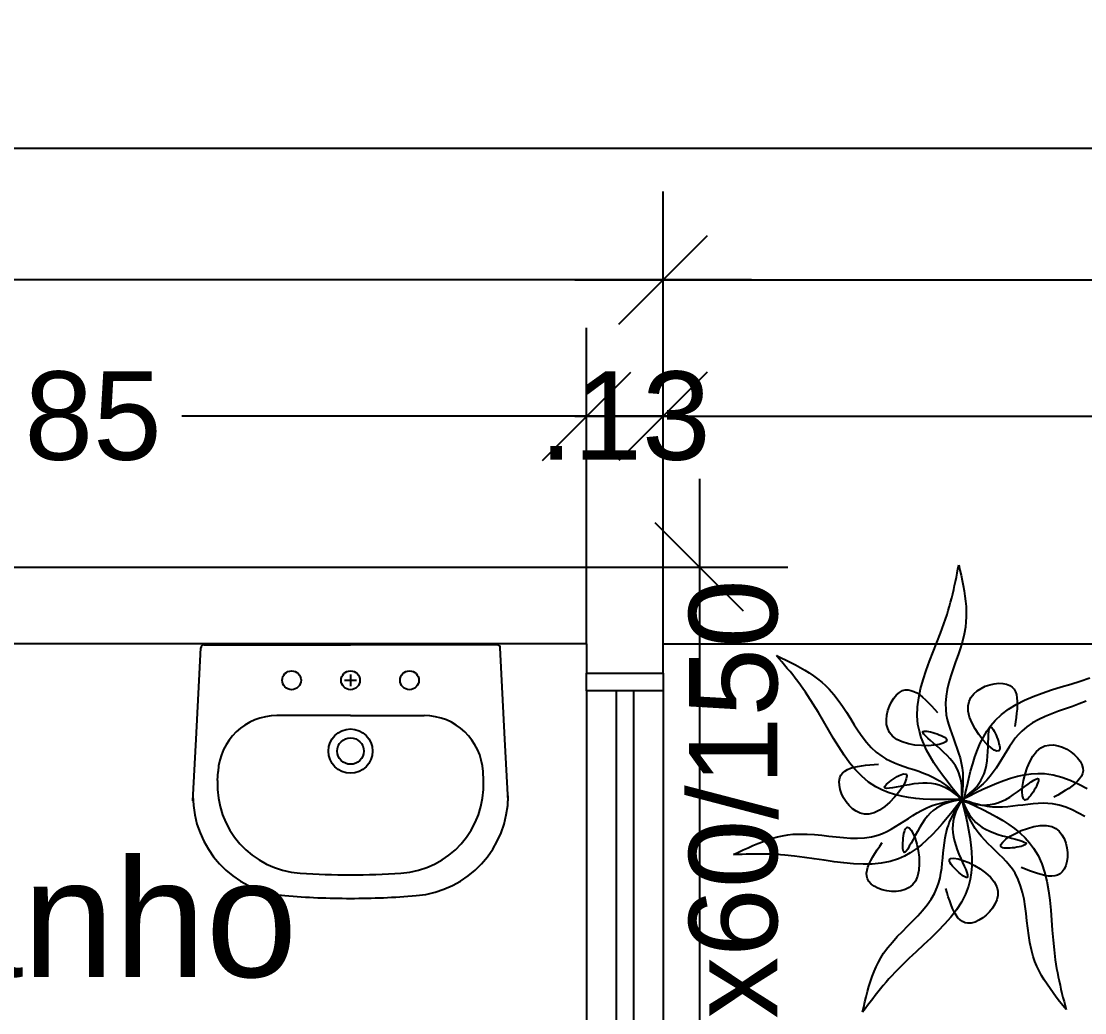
# Model space of a CAD drawing. Extents: x -120 to 178, y 5 to 129.
# Drawn here: x 17.32 to 19.125, y 93.117 to 94.8 of the extents above; entities that cross this region are included whole.
import ezdxf
from ezdxf.enums import TextEntityAlignment as Align

# ---------------------------------------------------------------- set-up
doc = ezdxf.new("R2010")
doc.units = 0
doc.header["$MEASUREMENT"] = 0
doc.layers.get('0').update_dxf_attribs({"linetype": 'CONTINUOUS'})
doc.layers.get('DEFPOINTS').update_dxf_attribs({"linetype": 'CONTINUOUS'})
for name, color, linetype in [('cota', 1, 'CONTINUOUS'), ('janela-porta', 6, 'CONTINUOUS'), ('moveis', 253, 'CONTINUOUS'), ('parede', 2, 'CONTINUOUS'), ('piso', 4, 'CONTINUOUS'), ('texto', 7, 'CONTINUOUS'), ('vegetacao', 82, 'CONTINUOUS')]:
    doc.layers.add(name, color=color, linetype=linetype)
doc.styles.get("Standard").update_dxf_attribs({"font": 'arial.ttf'})
doc.dimstyles.new('cotass', dxfattribs={"dimtxt": 0.15, "dimasz": 0.15, "dimexe": 0.15, "dimexo": 0, "dimgap": 0.05, "dimtad": 0, "dimzin": 4, "dimdsep": 46, "dimtxsty": 'Standard', "dimblk": 'OBLIQUE', "dimcen": 0, "dimdle": 0.15, "dimclrd": 256, "dimclrt": 4, "dimadec": 0, "dimazin": 1, "dimtfac": 1, "dimtix": 1, "dimtofl": 0, "dimtmove": 0, "dimatfit": 3, "dimldrblk": 'OPEN30', "dimfxl": 0, "dimtolj": 1, "dimtzin": 0, "dimlwd": -1, "dimarcsym": 0})

# ---------------------------------------------------------------- blocks, each defined once
blk = doc.blocks.new('_Oblique')
at = {"color": 0, "linetype": 'ByBlock', "lineweight": -2}
blk.add_line((-0.5, -0.5), (0.5, 0.5), dxfattribs=at)
blk = doc.blocks.new('*D54')
at = {"layer": 'cota', "color": 0, "lineweight": -2, "transparency": 16777216}
for p, q in [((16.4293, 93.7437), (16.4293, 94.2798)), ((18.2794, 93.7437), (18.2794, 94.2798))]:
    blk.add_line(p, q, dxfattribs=at)
at = {"layer": 'cota', "transparency": 16777216}
for p, q in [((16.2793, 94.1298), (17.116, 94.1298)), ((18.4294, 94.1298), (17.5927, 94.1298))]:
    blk.add_line(p, q, dxfattribs=at)
at = {"layer": 'DEFPOINTS', "color": 0, "transparency": 16777216}
for p in [(18.2794, 94.1298), (16.4293, 93.7437), (18.2794, 93.7437)]:
    blk.add_point(p, dxfattribs=at)
at = {"layer": 'cota', "transparency": 16777216, "xscale": 0.15, "yscale": 0.15, "zscale": 0.15, "rotation": 180}
blk.add_blockref('_Oblique', (16.4293, 94.1298), dxfattribs=at)
at = {"layer": 'cota', "transparency": 16777216, "xscale": 0.15, "yscale": 0.15, "zscale": 0.15}
blk.add_blockref('_Oblique', (18.2794, 94.1298), dxfattribs=at)
at = {"layer": 'cota', "color": 4, "transparency": 16777216, "insert": (17.3544, 94.1298), "char_height": 0.15, "attachment_point": 5}
blk.add_mtext('\\A1;1.85', dxfattribs=at)
blk = doc.blocks.new('_Open30')
at = {"color": 0, "linetype": 'ByBlock', "lineweight": -2}
for p, q in [((-1, 0.268), (0, 0)), ((0, 0), (-1, -0.268)), ((0, 0), (-1, 0))]:
    blk.add_line(p, q, dxfattribs=at)
blk = doc.blocks.new('*D55')
at = {"layer": 'cota', "color": 0, "lineweight": -2, "transparency": 16777216}
for p, q in [((18.2794, 93.7437), (18.2794, 94.2798)), ((18.4094, 93.8737), (18.4094, 94.2798))]:
    blk.add_line(p, q, dxfattribs=at)
at = {"layer": 'cota', "transparency": 16777216}
for p, q in [((18.2794, 94.1298), (18.1294, 94.1298)), ((18.4094, 94.1298), (18.5594, 94.1298))]:
    blk.add_line(p, q, dxfattribs=at)
at = {"layer": 'DEFPOINTS', "color": 0, "transparency": 16777216}
for p in [(18.4094, 94.1298), (18.4094, 93.8737), (18.2794, 93.7437)]:
    blk.add_point(p, dxfattribs=at)
at = {"layer": 'cota', "transparency": 16777216, "xscale": 0.15, "yscale": 0.15, "zscale": 0.15}
blk.add_blockref('_Oblique', (18.2794, 94.1298), dxfattribs=at)
at = {"layer": 'cota', "transparency": 16777216, "xscale": 0.15, "yscale": 0.15, "zscale": 0.15, "rotation": 180}
blk.add_blockref('_Oblique', (18.4094, 94.1298), dxfattribs=at)
at = {"layer": 'cota', "color": 4, "transparency": 16777216, "insert": (18.3444, 94.1298), "char_height": 0.15, "attachment_point": 5}
blk.add_mtext('\\A1;.13', dxfattribs=at)
blk = doc.blocks.new('*D56')
at = {"layer": 'cota', "color": 0, "lineweight": -2, "transparency": 16777216}
for p, q in [((18.4094, 93.8737), (18.4094, 94.2798)), ((20.4594, 93.9437), (20.4594, 94.2798))]:
    blk.add_line(p, q, dxfattribs=at)
at = {"layer": 'cota', "transparency": 16777216}
for p, q in [((18.2594, 94.1298), (19.1877, 94.1298)), ((20.6094, 94.1298), (19.681, 94.1298))]:
    blk.add_line(p, q, dxfattribs=at)
at = {"layer": 'DEFPOINTS', "color": 0, "transparency": 16777216}
for p in [(20.4594, 94.1298), (20.4594, 93.9437), (18.4094, 93.8737)]:
    blk.add_point(p, dxfattribs=at)
at = {"layer": 'cota', "transparency": 16777216, "xscale": 0.15, "yscale": 0.15, "zscale": 0.15, "rotation": 180}
blk.add_blockref('_Oblique', (18.4094, 94.1298), dxfattribs=at)
at = {"layer": 'cota', "transparency": 16777216, "xscale": 0.15, "yscale": 0.15, "zscale": 0.15}
blk.add_blockref('_Oblique', (20.4594, 94.1298), dxfattribs=at)
at = {"layer": 'cota', "color": 4, "transparency": 16777216, "insert": (19.4344, 94.1298), "char_height": 0.15, "attachment_point": 5}
blk.add_mtext('\\A1;2.05', dxfattribs=at)
blk = doc.blocks.new('*D68')
at = {"layer": 'cota', "color": 0, "lineweight": -2, "transparency": 16777216}
for p, q in [((12.7193, 93.8737), (12.7193, 94.5111)), ((18.4094, 93.8737), (18.4094, 94.5111))]:
    blk.add_line(p, q, dxfattribs=at)
at = {"layer": 'cota', "transparency": 16777216}
for p, q in [((12.5693, 94.3611), (15.3194, 94.3611)), ((18.5594, 94.3611), (15.8093, 94.3611))]:
    blk.add_line(p, q, dxfattribs=at)
at = {"layer": 'DEFPOINTS', "color": 0, "transparency": 16777216}
for p in [(18.4094, 94.3611), (12.7193, 93.8737), (18.4094, 93.8737)]:
    blk.add_point(p, dxfattribs=at)
at = {"layer": 'cota', "transparency": 16777216, "xscale": 0.15, "yscale": 0.15, "zscale": 0.15, "rotation": 180}
blk.add_blockref('_Oblique', (12.7193, 94.3611), dxfattribs=at)
at = {"layer": 'cota', "transparency": 16777216, "xscale": 0.15, "yscale": 0.15, "zscale": 0.15}
blk.add_blockref('_Oblique', (18.4094, 94.3611), dxfattribs=at)
at = {"layer": 'cota', "color": 4, "transparency": 16777216, "insert": (15.5644, 94.3611), "char_height": 0.15, "attachment_point": 5}
blk.add_mtext('\\A1;5.69', dxfattribs=at)
blk = doc.blocks.new('*D70')
at = {"layer": 'cota', "color": 0, "lineweight": -2, "transparency": 16777216}
for p, q in [((18.4094, 93.8737), (18.4094, 94.5111)), ((24.8993, 93.8737), (24.8993, 94.5111))]:
    blk.add_line(p, q, dxfattribs=at)
at = {"layer": 'cota', "transparency": 16777216}
for p, q in [((18.2594, 94.3611), (21.409, 94.3611)), ((25.0493, 94.3611), (21.8997, 94.3611))]:
    blk.add_line(p, q, dxfattribs=at)
at = {"layer": 'DEFPOINTS', "color": 0, "transparency": 16777216}
for p in [(24.8993, 94.3611), (18.4094, 93.8737), (24.8993, 93.8737)]:
    blk.add_point(p, dxfattribs=at)
at = {"layer": 'cota', "transparency": 16777216, "xscale": 0.15, "yscale": 0.15, "zscale": 0.15, "rotation": 180}
blk.add_blockref('_Oblique', (18.4094, 94.3611), dxfattribs=at)
at = {"layer": 'cota', "transparency": 16777216, "xscale": 0.15, "yscale": 0.15, "zscale": 0.15}
blk.add_blockref('_Oblique', (24.8993, 94.3611), dxfattribs=at)
at = {"layer": 'cota', "color": 4, "transparency": 16777216, "insert": (21.6544, 94.3611), "char_height": 0.15, "attachment_point": 5}
blk.add_mtext('\\A1;6.49', dxfattribs=at)
blk = doc.blocks.new('*D197')
at = {"layer": 'cota', "transparency": 16777216}
for p, q in [((18.471, 94.0237), (18.471, 92.9548)), ((18.471, 91.3937), (18.471, 92.4626))]:
    blk.add_line(p, q, dxfattribs=at)
at = {"layer": 'cota', "color": 0, "lineweight": -2, "transparency": 16777216}
for p, q in [((18.4094, 93.8737), (18.621, 93.8737)), ((18.4094, 91.5437), (18.621, 91.5437))]:
    blk.add_line(p, q, dxfattribs=at)
at = {"layer": 'DEFPOINTS', "color": 0, "transparency": 16777216}
for p in [(18.4094, 93.8737), (18.4094, 91.5437), (18.471, 91.5437)]:
    blk.add_point(p, dxfattribs=at)
at = {"layer": 'cota', "transparency": 16777216, "xscale": 0.15, "yscale": 0.15, "zscale": 0.15}
for p, rotation in [((18.471, 93.8737), 90), ((18.471, 91.5437), 270)]:
    blk.add_blockref('_Oblique', p, dxfattribs=dict(at, rotation=rotation))
at = {"layer": 'cota', "color": 4, "transparency": 16777216, "insert": (18.471, 92.7087), "char_height": 0.15, "attachment_point": 5, "rotation": 90}
blk.add_mtext('\\A1;2.33', dxfattribs=at)
blk = doc.blocks.new('*D484')
at = {"layer": 'cota', "color": 0, "lineweight": -2, "transparency": 16777216}
for p, q in [((12.7193, 93.8737), (12.7193, 94.735)), ((30.5894, 93.8737), (30.5894, 94.735))]:
    blk.add_line(p, q, dxfattribs=at)
at = {"layer": 'cota', "transparency": 16777216}
for p, q in [((12.5693, 94.585), (21.3583, 94.585)), ((30.7394, 94.585), (21.9504, 94.585))]:
    blk.add_line(p, q, dxfattribs=at)
at = {"layer": 'DEFPOINTS', "color": 0, "transparency": 16777216}
for p in [(30.5894, 94.585), (12.7193, 93.8737), (30.5894, 93.8737)]:
    blk.add_point(p, dxfattribs=at)
at = {"layer": 'cota', "transparency": 16777216, "xscale": 0.15, "yscale": 0.15, "zscale": 0.15, "rotation": 180}
blk.add_blockref('_Oblique', (12.7193, 94.585), dxfattribs=at)
at = {"layer": 'cota', "transparency": 16777216, "xscale": 0.15, "yscale": 0.15, "zscale": 0.15}
blk.add_blockref('_Oblique', (30.5894, 94.585), dxfattribs=at)
at = {"layer": 'cota', "color": 4, "transparency": 16777216, "insert": (21.6544, 94.585), "char_height": 0.15, "attachment_point": 5}
blk.add_mtext('\\A1;17.87', dxfattribs=at)

msp = doc.modelspace()

# ---------------------------------------------------------------- hatches: boundary and pattern name
at = {"layer": 'vegetacao'}
h = msp.add_hatch(dxfattribs=at)
h.set_pattern_fill('ANGLE', color=256, scale=2, style=0)
h.set_pattern_definition([(0, (4.21934, 69.4), (0, 0.55), [0.4, -0.15]), (90, (4.21934, 69.4), (-0.55, 3e-17), [0.4, -0.15])])
edge = h.paths.add_edge_path()
edge.add_line((33.5894, 75.9237), (33.5894, 116.2837))
edge.add_line((33.5894, 116.2837), (9.8693, 116.2837))
edge.add_line((9.8693, 116.2837), (9.8693, 110.2837))
edge.add_line((9.8693, 110.2837), (27.5894, 110.2837))
edge.add_arc((27.5894, 107.2837), 3, 0, 90, ccw=False)
edge.add_line((30.5894, 107.2837), (30.5894, 75.9237))
edge.add_line((30.5894, 75.9237), (33.5894, 75.9237))
h = msp.add_hatch(dxfattribs=at)
h.set_pattern_fill('TRACOS2', color=256, scale=2, style=0)
h.set_pattern_definition([(0, (1.44, 0.96), (0.88, 1.52), [0.08, -1.34, 0.06, -0.58, 0.12, -1.42]), (5, (0.54, 1.68), (0.787509, 1.554551), [0.16, -1.34, 0.12, -0.58, 0.24, -1.42]), (10, (1.06, 1.78), (0.53784, 1.902295), [0.14, -0.34, 0.18, -1.06, 0.1, -1.32]), (15, (0.7, 1.96), (0.450046, 1.797737), [0.28, -0.34, 0.3, -1.06, 0.22, -1.32]), (20, (0.86, 1.14), (0.889806, 1.473175), [0.16, -1.1, 0.14, -0.82, 0.1, -0.64]), (25, (1.14, 0.86), (0.9972314, 1.458057), [0.22, -1.1, 0.28, -0.82, 0.24, -0.64]), (30, (1.44, 1.02), (-0.146462, 1.69368), [0.1, -0.66, 0.08, -0.98, 0.06, -1.3]), (35, (0.54, 0.3), (0.148824, 1.9842), [0.22, -0.66, 0.16, -0.98, 0.12, -1.3]), (40, (0.88, 1.46), (0.225573, 1.442469), [0.08, -0.88, 0.06, -0.56, 0.16, -1.02]), (45, (0.88, 0.74), (-0.410122, 1.965757), [0.16, -0.88, 0.12, -0.56, 0.3, -1.02]), (50, (1.18, 0.74), (-0.534986, 1.571557), [0.04, -0.74, 0.1, -1.22, 0.12, -0.62]), (60, (1.24, 0.88), (-0.663154, 1.491384), [0.1, -0.82, 0.04, -0.96, 0.08, -0.74]), (65, (0.52, 0.88), (-0.486328, 2.080453), [0.22, -0.82, 0.08, -0.96, 0.16, -0.74]), (70, (1.02, 0.64), (-0.732615, 1.437246), [0.06, -0.38, 0.12, -0.64, 0.08, -0.88]), (75, (0.3, 0.46), (-1.550558, 1.554275), [0.12, -0.38, 0.24, -0.64, 0.16, -0.88]), (80, (1.12, 1.82), (-1.390436, 1.09813), [0.14, -0.88, 0.06, -1.04, 0.12, -0.98]), (85, (1.3, 0.38), (-1.660168, 0.988455), [0.28, -0.88, 0.12, -1.04, 0.24, -0.98]), (90, (1.24, 0.96), (-1.76, 0.74), [0.12, -0.62, 0.08, -1.22, 0.04, -1.24]), (95, (0.52, 1.68), (-1.88055, 1.30105), [0.24, -0.62, 0.08, -1.22, 0.08, -1.24]), (100, (0.92, 1.58), (-1.653143, 0.967635), [0.14, -0.78, 0.12, -0.64, 0.14, -1.46]), (105, (1.28, 1.94), (-1.731187, 0.819872), [0.28, -0.78, 0.24, -0.64, 0.28, -1.46]), (110, (0.78, 0.44), (-1.602936, 0.544608), [0.16, -0.52, 0.08, -1.06, 0.12, -1.16]), (115, (1.86, 0.44), (-1.644302, 0.40283), [0.3, -0.52, 0.16, -1.06, 0.24, -1.16]), (120, (0.24, 0.68), (-1.911, 0.189948), [0.1, -1.34, 0.12, -0.62, 0.14, -0.82]), (125, (0.42, 0.86), (-2.170974, 0.066875), [0.22, -1.34, 0.24, -0.62, 0.28, -0.82]), (130, (0.68, 0.24), (-1.860718, 0.475107), [0.06, -0.44, 0.08, -0.86, 0.16, -1.12]), (135, (0.86, 0.42), (-2.149605, 0.311127), [0.12, -0.44, 0.16, -0.86, 0.3, -1.12]), (140, (0.08, 1.84), (-1.470646, -0.228038), [0.12, -0.72, 0.14, -0.62, 0.08, -0.84]), (145, (0.88, 0.58), (-1.548418, -0.502793), [0.24, -0.72, 0.28, -0.62, 0.16, -0.84]), (150, (1.74, 0.12), (-1.3655, -0.805115), [0.08, -0.56, 0.16, -1.24, 0.14, -1.14]), (155, (1.56, 1.22), (-1.77954, -0.692849), [0.16, -0.56, 0.3, -1.24, 0.28, -1.14]), (160, (0.42, 1.24), (-1.586007, -1.082858), [0.12, -0.84, 0.1, -0.76, 0.08, -1.22]), (165, (0.24, 0.52), (-1.70605, -1.344246), [0.24, -0.84, 0.22, -0.76, 0.16, -1.22]), (170, (0.54, 0.76), (-1.437627, -1.127488), [0.18, -0.66, 0.12, -0.9, 0.16, -0.88]), (175, (1.44, 1.66), (-1.365265, -1.607125), [0.22, -0.66, 0.24, -0.9, 0.26, -0.88])])
h.paths.add_polyline_path([(30.5894, 107.2837, 0.414214), (27.5894, 110.2837), (22.2544, 110.2837), (22.2544, 110.1037), (21.7193, 110.1037), (21.7193, 110.0037), (22.2544, 110.0037), (22.2544, 109.4037), (21.7193, 109.4037), (21.7193, 109.3037), (22.2544, 109.3037), (22.2544, 108.7037), (21.7193, 108.7037), (21.7193, 108.6037), (22.2544, 108.6037), (22.2544, 108.0037), (21.7193, 108.0037), (21.7193, 107.9037), (22.2544, 107.9037), (22.2544, 107.3037), (21.7193, 107.3037), (21.7193, 107.2037), (22.2544, 107.2037), (22.2544, 106.6037), (21.7193, 106.6037), (21.7193, 106.5037), (22.2544, 106.5037), (22.2544, 105.9037), (21.7193, 105.9037), (21.7193, 105.8037), (22.2544, 105.8037), (22.2544, 105.2037), (21.7193, 105.2037), (21.7193, 105.1037), (22.2544, 105.1037), (22.2544, 104.5037), (21.7193, 104.5037), (21.7193, 104.4037), (22.2544, 104.4037), (22.2544, 103.8037), (21.7193, 103.8037), (21.7193, 103.7037), (22.2544, 103.7037), (22.2544, 103.1037), (21.7193, 103.1037), (21.7193, 103.0037), (22.2544, 103.0037), (22.2544, 102.4037), (21.7193, 102.4037), (21.7193, 102.3037), (22.2544, 102.3037), (22.2544, 101.7037), (21.7193, 101.7037), (21.7193, 101.6037), (22.2544, 101.6037), (22.2544, 101.0037), (21.7193, 101.0037), (21.7193, 100.9037), (22.2544, 100.9037), (22.2544, 100.3037), (21.7193, 100.3037), (21.7193, 100.2037), (22.2544, 100.2037), (22.2544, 99.6037), (21.7193, 99.6037), (21.7193, 99.5037), (22.2544, 99.5037), (22.2544, 98.9037), (21.7193, 98.9037), (21.7193, 98.8037), (22.2544, 98.8037), (22.2544, 98.2037), (21.7193, 98.2037), (21.7193, 98.1037), (22.2544, 98.1037), (22.2544, 97.5037), (21.7193, 97.5037), (21.7193, 97.4037), (22.2544, 97.4037), (22.2544, 96.8037), (21.7193, 96.8037), (21.7193, 96.7037), (22.2544, 96.7037), (22.2544, 96.1037), (21.7193, 96.1037), (21.7193, 96.0037), (22.8493, 96.0037), (22.8493, 95.8037), (22.8493, 91.5437), (24.8993, 91.5437), (24.8993, 93.8737), (30.5894, 93.8737)])
h.paths.add_polyline_path([(24.2984, 94.5903, -0.414176), (24.5371, 94.3516, -0.414204), (24.6245, 94.0256, -0.41425), (24.5371, 93.6994, -0.414199), (24.2984, 93.4607, -0.414161), (23.9722, 93.3733, -0.414161), (23.6461, 93.4607, -0.414199), (23.4074, 93.6994, -0.414204), (23.32, 94.0255, -0.414204), (23.4074, 94.3517, -0.414176), (23.6461, 94.5904, -0.414178), (23.9722, 94.6778, -0.414224)], flags=16)
h.paths.add_polyline_path([(24.2984, 92.8312, -0.414176), (24.5371, 92.5925, -0.414204), (24.6245, 92.2664, -0.414264), (24.5371, 91.9402, -0.567356), (24.2984, 92.0015, -0.414148), (23.9722, 91.9141, -0.41415), (23.6461, 92.0015, -0.567359), (23.4074, 91.9402, -0.414218), (23.32, 92.2664, -0.414204), (23.4074, 92.5925, -0.414176), (23.6461, 92.8312, -0.414178), (23.9722, 92.9186, -0.414224)], flags=16)
h.paths.add_polyline_path([(21.0544, 105.8037), (21.7193, 105.8037), (21.7193, 105.9037), (21.0544, 105.9037), (21.0544, 106.5037), (21.7193, 106.5037), (21.7193, 106.6037), (21.0544, 106.6037), (21.0544, 107.2037), (21.7193, 107.2037), (21.7193, 107.3037), (21.0544, 107.3037), (21.0544, 107.9037), (21.7193, 107.9037), (21.7193, 108.0037), (21.0544, 108.0037), (21.0544, 108.6037), (21.7193, 108.6037), (21.7193, 108.7037), (21.0544, 108.7037), (21.0544, 109.3037), (21.7193, 109.3037), (21.7193, 109.4037), (21.0544, 109.4037), (21.0544, 110.0037), (21.7193, 110.0037), (21.7193, 110.1037), (21.0544, 110.1037), (21.0544, 110.2837), (12.3693, 110.2837), (12.3693, 105.2837), (9.8693, 105.2837), (9.8693, 96.0037), (10.8693, 96.0037), (21.7193, 96.0037), (21.7193, 96.1037), (21.0544, 96.1037), (21.0544, 96.7037), (21.7193, 96.7037), (21.7193, 96.8037), (21.0544, 96.8037), (21.0544, 97.4037), (21.7193, 97.4037), (21.7193, 97.5037), (21.0544, 97.5037), (21.0544, 98.1037), (21.7193, 98.1037), (21.7193, 98.2037), (21.0544, 98.2037), (21.0544, 98.8037), (21.7193, 98.8037), (21.7193, 98.9037), (21.0544, 98.9037), (21.0544, 99.5037), (21.7193, 99.5037), (21.7193, 99.6037), (21.0544, 99.6037), (21.0544, 100.2037), (21.7193, 100.2037), (21.7193, 100.3037), (21.0544, 100.3037), (21.0544, 100.9037), (21.7193, 100.9037), (21.7193, 101.0037), (21.0544, 101.0037), (21.0544, 101.6037), (21.7193, 101.6037), (21.7193, 101.7037), (21.0544, 101.7037), (21.0544, 102.3037), (21.7193, 102.3037), (21.7193, 102.4037), (21.0544, 102.4037), (21.0544, 103.0037), (21.7193, 103.0037), (21.7193, 103.1037), (21.0544, 103.1037), (21.0544, 103.7037), (21.7193, 103.7037), (21.7193, 103.8037), (21.0544, 103.8037), (21.0544, 104.4037), (21.7193, 104.4037), (21.7193, 104.5037), (21.0544, 104.5037), (21.0544, 105.1037), (21.7193, 105.1037), (21.7193, 105.2037), (21.0544, 105.2037)])
h.paths.add_polyline_path([(20.3973, 100.5286, -1), (14.3532, 100.5286, -1)], flags=16)
h.paths.add_polyline_path([(19.0667, 102.3215), (19.2383, 102.3215, -0.423394), (19.2882, 102.27), (19.2882, 102.1094, -0.406511), (19.1725, 101.9884), (19.1725, 101.4366), (19.3225, 101.4366), (19.3225, 101.3966), (19.1725, 101.3966), (19.1725, 100.8449, -0.406511), (19.2882, 100.7239), (19.2882, 100.5633, -0.436482), (19.236, 100.5118), (19.0667, 100.5118, -0.414214), (19.0167, 100.5618), (19.0167, 100.7239, -0.406452), (19.1325, 100.8449), (19.1325, 101.3966), (18.7368, 101.3966), (18.7368, 100.8449, 0.003327), (18.7352, 100.8449), (18.6984, 100.8449, 0.405123), (18.5811, 100.726), (18.5811, 100.5618, 0.41421), (18.6311, 100.5118, 0.000003), (18.6311, 100.5118, -0.414214), (18.5811, 100.5618), (18.5811, 100.7239, -0.406511), (18.6968, 100.8449), (18.6968, 101.3966), (18.3011, 101.3966), (18.3011, 100.8449, -0.406511), (18.4169, 100.7239), (18.4169, 100.5633, -0.436482), (18.3647, 100.5118), (18.1954, 100.5118, -0.414214), (18.1454, 100.5618), (18.1454, 100.7239, -0.406452), (18.2611, 100.8449), (18.2611, 101.3966), (18.1111, 101.3966), (18.1111, 101.4366), (18.2611, 101.4366), (18.2611, 101.9884, -0.406452), (18.1454, 102.1094), (18.1454, 102.2715, -0.414214), (18.1954, 102.3215), (18.3669, 102.3215, -0.423394), (18.4169, 102.27), (18.4169, 102.1094, -0.406511), (18.3011, 101.9884), (18.3011, 101.4366), (18.6968, 101.4366), (18.6968, 101.9884, -0.406511), (18.5811, 102.1094), (18.5811, 102.2715, -0.414214), (18.6311, 102.3215), (18.8026, 102.3215, -0.414214), (18.8526, 102.2715, 0.414214), (18.8026, 102.3215), (18.6311, 102.3215, 0.414215), (18.5811, 102.2715, -0.000001), (18.5811, 102.2715), (18.5811, 102.1072, 0.405123), (18.6984, 101.9883), (18.7352, 101.9883, 0.003327), (18.7368, 101.9884), (18.7368, 101.4366), (19.1325, 101.4366), (19.1325, 101.9884, -0.406452), (19.0167, 102.1094), (19.0167, 102.2715, -0.414214)], flags=0)
h.paths.add_polyline_path([(18.8048, 100.5118), (18.8004, 100.5118, 0.022096)], flags=0)
h.paths.add_polyline_path([(16.5082, 100.763), (16.5082, 100.253), (14.7486, 100.253), (14.7486, 100.763)], flags=0)
h.paths.add_polyline_path([(15.2486, 100.733), (15.2486, 100.283), (14.7786, 100.283), (14.7786, 100.733)], flags=0)
h.paths.add_polyline_path([(17.1271, 99.4783, 0.161463), (16.864, 99.2019), (17.1271, 98.6557)], flags=0)
h.paths.add_polyline_path([(17.7633, 98.6557, -1), (16.4908, 98.6557, -1)], flags=0)
h.paths.add_polyline_path([(17.1271, 98.6557), (17.1271, 98.6557), (17.1271, 98.6557), (17.1271, 98.6557), (17.1271, 98.6557)], flags=0)

# ---------------------------------------------------------------- linework, layer by layer
at = {"layer": 'janela-porta', "color": 6, "linetype": 'Continuous'}
for p, q in [((18.2794, 93.6637), (18.2794, 93.0637)), ((18.4094, 93.6637), (18.4094, 93.0637))]:
    msp.add_line(p, q, dxfattribs=at)
msp.add_lwpolyline([(18.4094, 93.6937), (18.4094, 93.6637), (18.2794, 93.6637), (18.2794, 93.6937)], dxfattribs=at)
msp.add_lwpolyline([(18.3294, 93.6637), (18.3294, 93.0637), (18.3594, 93.0637), (18.3594, 93.6637), (18.3294, 93.6637)], close=True, dxfattribs=at)
at = {"layer": 'moveis'}
for p, q in [((17.6296, 93.7417), (17.8788, 93.7417)), ((18.128, 93.7417), (17.8788, 93.7417)), ((17.6167, 93.5817), (17.6247, 93.7369)), ((18.1409, 93.5817), (18.133, 93.7369)), ((17.8788, 93.6917), (17.8788, 93.6717)), ((17.8688, 93.6817), (17.8888, 93.6817)), ((17.8788, 93.6217), (17.7538, 93.6217)), ((17.8788, 93.6217), (18.0038, 93.6217)), ((17.6113, 93.4771), (17.6167, 93.5817)), ((18.1463, 93.4771), (18.1409, 93.5817)), ((17.6531, 93.5118), (17.6539, 93.5268)), ((18.1045, 93.5118), (18.1037, 93.5268)), ((17.6113, 93.4856), (17.6113, 93.4771))]:
    msp.add_line(p, q, dxfattribs=at)
for centre, radius in [((17.7788, 93.6817), 0.016), ((17.8788, 93.6817), 0.016), ((17.9788, 93.6817), 0.016), ((17.8788, 93.5616), 0.0375), ((17.8788, 93.5616), 0.0225)]:
    msp.add_circle(centre, radius, dxfattribs=at)
for centre, radius, start, end in [((17.6296, 93.7366), 0.005, 90, 177.0582), ((18.128, 93.7366), 0.005, 2.9418, 90), ((17.7538, 93.5217), 0.1, 90, 177.0582), ((18.0038, 93.5217), 0.1, 2.9418, 90), ((17.8029, 93.5041), 0.15, 177.0582, 266.2836), ((17.9547, 93.5041), 0.15, 273.7164, 2.9418), ((17.7813, 93.4856), 0.17, 180, 265.3019), ((17.9763, 93.4856), 0.17, 274.6981, 0), ((17.8788, 94.672), 1.3204, 266.2836, 270), ((17.8788, 94.672), 1.3204, 270, 273.7164), ((17.8788, 94.672), 1.3604, 265.3019, 270), ((17.8788, 94.672), 1.3604, 270, 274.6981)]:
    msp.add_arc(centre, radius, start, end, dxfattribs=at)
at = {"layer": 'parede'}
for p, q in [((12.7193, 93.8737), (18.4094, 93.8737)), ((18.4094, 93.6937), (18.4094, 93.8737)), ((18.2794, 93.7437), (16.4293, 93.7437)), ((18.2794, 93.7437), (18.2794, 93.6937)), ((18.2794, 93.6937), (18.4094, 93.6937))]:
    msp.add_line(p, q, dxfattribs=at)
at = {"layer": 'piso'}
msp.add_line((18.4094, 93.7437), (20.4594, 93.7437), dxfattribs=at)
at = {"layer": 'vegetacao'}
for points in [[(18.9163, 93.4793), (18.9078, 93.4896), (18.8995, 93.5), (18.8914, 93.5103), (18.8835, 93.5207), (18.876, 93.5311), (18.869, 93.5416), (18.8626, 93.5522), (18.8567, 93.5629), (18.8517, 93.5736), (18.8475, 93.5845), (18.8443, 93.5955), (18.842, 93.6066), (18.8408, 93.6214), (18.8413, 93.6364), (18.8432, 93.6517), (18.8464, 93.6671), (18.8507, 93.6826), (18.8558, 93.6983), (18.8615, 93.714), (18.8676, 93.7298), (18.8738, 93.7457), (18.88, 93.7616), (18.8859, 93.7774), (18.8913, 93.7932), (18.8935, 93.8003), (18.8955, 93.8074), (18.8974, 93.8144), (18.8992, 93.8215), (18.901, 93.8285), (18.9026, 93.8355), (18.9042, 93.8426), (18.9057, 93.8496), (18.9071, 93.8566), (18.9086, 93.8636), (18.9099, 93.8706), (18.9113, 93.8776)], [(18.9113, 93.8776), (18.9133, 93.8688), (18.9153, 93.8599), (18.9171, 93.8511), (18.9189, 93.8423), (18.9204, 93.8335), (18.9217, 93.8247), (18.9228, 93.8159), (18.9235, 93.8071), (18.9239, 93.7983), (18.9239, 93.7896), (18.9234, 93.7808), (18.9225, 93.7721), (18.9204, 93.7602), (18.9174, 93.7483), (18.9139, 93.7365), (18.91, 93.7247), (18.9058, 93.7129), (18.9018, 93.7012), (18.8979, 93.6895), (18.8944, 93.6778), (18.8917, 93.6661), (18.8897, 93.6545), (18.8887, 93.643), (18.8891, 93.6314), (18.8901, 93.6233), (18.8918, 93.6152), (18.8939, 93.6071), (18.8965, 93.599), (18.8993, 93.5908), (18.9023, 93.5827), (18.9052, 93.5746), (18.9082, 93.5664), (18.9109, 93.5582), (18.9134, 93.5499), (18.9154, 93.5416), (18.917, 93.5333), (18.9175, 93.5288), (18.9179, 93.5244), (18.9182, 93.5199), (18.9183, 93.5154), (18.9183, 93.511), (18.9182, 93.5064), (18.918, 93.5019), (18.9177, 93.4974), (18.9174, 93.4929), (18.917, 93.4884), (18.9167, 93.4839), (18.9163, 93.4793)], [(18.9163, 93.4793), (18.9029, 93.4792), (18.8897, 93.4791), (18.8765, 93.4792), (18.8635, 93.4795), (18.8506, 93.4802), (18.8381, 93.4812), (18.8258, 93.4828), (18.8138, 93.4849), (18.8023, 93.4877), (18.7912, 93.4912), (18.7806, 93.4955), (18.7705, 93.5007), (18.7581, 93.5089), (18.7467, 93.5187), (18.736, 93.5297), (18.726, 93.5418), (18.7165, 93.5548), (18.7074, 93.5686), (18.6986, 93.5829), (18.69, 93.5975), (18.6816, 93.6122), (18.673, 93.627), (18.6643, 93.6414), (18.6553, 93.6555), (18.6511, 93.6616), (18.6468, 93.6676), (18.6425, 93.6735), (18.6381, 93.6794), (18.6337, 93.6851), (18.6293, 93.6907), (18.6248, 93.6964), (18.6202, 93.7019), (18.6156, 93.7074), (18.611, 93.7129), (18.6064, 93.7183), (18.6018, 93.7238)], [(18.6018, 93.7238), (18.6099, 93.7198), (18.6181, 93.7159), (18.6261, 93.7118), (18.6341, 93.7077), (18.642, 93.7034), (18.6497, 93.699), (18.6572, 93.6943), (18.6646, 93.6894), (18.6716, 93.6842), (18.6785, 93.6787), (18.6851, 93.6729), (18.6913, 93.6667), (18.6992, 93.6576), (18.7066, 93.6479), (18.7137, 93.6378), (18.7205, 93.6274), (18.7272, 93.6168), (18.7338, 93.6063), (18.7405, 93.596), (18.7475, 93.586), (18.7548, 93.5766), (18.7627, 93.5678), (18.7712, 93.5598), (18.7804, 93.5529), (18.7874, 93.5486), (18.7948, 93.5449), (18.8024, 93.5415), (18.8104, 93.5384), (18.8185, 93.5356), (18.8267, 93.5328), (18.8349, 93.5301), (18.8432, 93.5273), (18.8513, 93.5243), (18.8593, 93.5211), (18.867, 93.5175), (18.8746, 93.5135), (18.8784, 93.5112), (18.8821, 93.5087), (18.8858, 93.5062), (18.8893, 93.5035), (18.8928, 93.5007), (18.8963, 93.4978), (18.8997, 93.4948), (18.903, 93.4918), (18.9064, 93.4887), (18.9097, 93.4856), (18.9129, 93.4825), (18.9163, 93.4793)], [(18.9163, 93.4793), (18.9208, 93.4827), (18.9252, 93.4861), (18.9295, 93.4896), (18.9338, 93.4933), (18.9379, 93.4973), (18.9418, 93.5016), (18.9454, 93.5063), (18.9486, 93.5114), (18.9517, 93.5171), (18.9543, 93.5232), (18.9565, 93.5301), (18.9582, 93.5376), (18.9593, 93.545), (18.9601, 93.5528), (18.9607, 93.5607), (18.961, 93.5686), (18.9613, 93.5762), (18.9616, 93.5832), (18.9619, 93.5895), (18.9624, 93.5948), (18.963, 93.5989), (18.964, 93.6016), (18.9653, 93.6026), (18.9671, 93.6017), (18.9684, 93.6001), (18.9698, 93.598), (18.9713, 93.5953), (18.9729, 93.5922), (18.9745, 93.5887), (18.9759, 93.5851), (18.9773, 93.5814), (18.9785, 93.5777), (18.9795, 93.5741), (18.9802, 93.5708), (18.9807, 93.5679), (18.9807, 93.5654), (18.9793, 93.5619), (18.976, 93.5613), (18.9712, 93.5632), (18.9654, 93.5674), (18.9588, 93.5734), (18.9521, 93.5809), (18.9453, 93.5896), (18.9391, 93.5991), (18.9337, 93.6091), (18.9296, 93.6192), (18.9273, 93.6291), (18.927, 93.6384), (18.9286, 93.6458), (18.9319, 93.6526), (18.9366, 93.6585), (18.9423, 93.6637), (18.949, 93.668), (18.9562, 93.6715), (18.9638, 93.6742), (18.9715, 93.6759), (18.979, 93.6766), (18.9861, 93.6765), (18.9925, 93.6752), (18.9981, 93.673), (19.002, 93.6701), (19.0051, 93.6665), (19.0074, 93.6622), (19.009, 93.6573), (19.01, 93.6518), (19.0105, 93.6458), (19.0105, 93.6394), (19.0101, 93.6326), (19.0094, 93.6256), (19.0085, 93.6183), (19.0074, 93.6109), (19.0062, 93.6035)], [(18.9195, 93.4761), (18.9223, 93.4891), (18.9252, 93.502), (18.9282, 93.5148), (18.9314, 93.5275), (18.9349, 93.5398), (18.9387, 93.5518), (18.943, 93.5635), (18.9477, 93.5747), (18.953, 93.5853), (18.9588, 93.5953), (18.9654, 93.6047), (18.9728, 93.6134), (18.9836, 93.6236), (18.9956, 93.6326), (19.0087, 93.6406), (19.0227, 93.6477), (19.0376, 93.654), (19.053, 93.6598), (19.0689, 93.6652), (19.085, 93.6703), (19.1013, 93.6753), (19.1175, 93.6803), (19.1336, 93.6856)], [(18.9163, 93.4793), (18.9165, 93.4849), (18.9166, 93.4905), (18.9165, 93.4962), (18.9162, 93.5018), (18.9157, 93.5075), (18.9147, 93.5132), (18.9133, 93.5189), (18.9114, 93.5247), (18.9088, 93.5305), (18.9056, 93.5364), (18.9016, 93.5424), (18.8968, 93.5484), (18.8918, 93.5539), (18.8861, 93.5594), (18.8803, 93.5648), (18.8744, 93.57), (18.8686, 93.575), (18.8633, 93.5795), (18.8586, 93.5837), (18.8547, 93.5874), (18.8519, 93.5905), (18.8504, 93.5929), (18.8505, 93.5945), (18.8523, 93.5953), (18.8543, 93.5954), (18.8569, 93.5952), (18.86, 93.5947), (18.8634, 93.594), (18.867, 93.593), (18.8708, 93.5919), (18.8746, 93.5907), (18.8782, 93.5893), (18.8816, 93.5879), (18.8846, 93.5864), (18.8872, 93.5849), (18.8891, 93.5834), (18.891, 93.5801), (18.8894, 93.5772), (18.885, 93.5747), (18.8781, 93.5727), (18.8693, 93.5713), (18.8591, 93.5706), (18.8482, 93.5708), (18.8369, 93.5718), (18.8257, 93.5739), (18.8153, 93.577), (18.8061, 93.5813), (18.7986, 93.5869), (18.7938, 93.5928), (18.7906, 93.5996), (18.7888, 93.6069), (18.7884, 93.6147), (18.7891, 93.6226), (18.7909, 93.6304), (18.7936, 93.638), (18.797, 93.6451), (18.8011, 93.6514), (18.8057, 93.6569), (18.8107, 93.6611), (18.8158, 93.6641), (18.8205, 93.6654), (18.8253, 93.6655), (18.8301, 93.6646), (18.835, 93.6628), (18.8399, 93.6602), (18.8449, 93.6568), (18.8499, 93.6528), (18.8549, 93.6483), (18.86, 93.6433), (18.8651, 93.6381), (18.8702, 93.6326), (18.8753, 93.6271)], [(19.1273, 93.6461), (19.1158, 93.6415), (19.1042, 93.6372), (19.0924, 93.6331), (19.0807, 93.629), (19.0691, 93.6247), (19.0578, 93.6201), (19.047, 93.6151), (19.0366, 93.6094), (19.027, 93.6029), (19.0182, 93.5954), (19.0125, 93.5895), (19.0072, 93.5832), (19.0022, 93.5764), (18.9974, 93.5694), (18.9928, 93.5621), (18.9883, 93.5547), (18.9838, 93.5473), (18.9793, 93.5399), (18.9746, 93.5326), (18.9696, 93.5256), (18.9645, 93.5188), (18.9588, 93.5124), (18.9558, 93.5092), (18.9525, 93.5061), (18.9492, 93.5031), (18.9458, 93.5002), (18.9422, 93.4974), (18.9387, 93.4947), (18.935, 93.4921), (18.9314, 93.4894), (18.9276, 93.4869), (18.9238, 93.4843), (18.92, 93.4818), (18.9163, 93.4793)], [(18.9195, 93.4761), (18.9249, 93.4746), (18.9303, 93.4733), (18.9358, 93.4721), (18.9414, 93.4711), (18.947, 93.4704), (18.9528, 93.47), (18.9587, 93.4701), (18.9648, 93.4707), (18.9711, 93.4719), (18.9775, 93.4737), (18.9842, 93.4763), (18.9912, 93.4796), (18.9977, 93.4834), (19.0043, 93.4876), (19.0108, 93.4921), (19.0172, 93.4967), (19.0233, 93.5012), (19.029, 93.5054), (19.0341, 93.5091), (19.0385, 93.512), (19.0421, 93.5141), (19.0448, 93.515), (19.0464, 93.5145), (19.0468, 93.5126), (19.0464, 93.5106), (19.0457, 93.5081), (19.0445, 93.5053), (19.043, 93.5021), (19.0413, 93.4987), (19.0394, 93.4953), (19.0373, 93.4919), (19.0352, 93.4887), (19.033, 93.4857), (19.0309, 93.4831), (19.0289, 93.4809), (19.027, 93.4793), (19.0234, 93.4782), (19.0209, 93.4804), (19.0194, 93.4854), (19.019, 93.4925), (19.0196, 93.5014), (19.0212, 93.5114), (19.0238, 93.5221), (19.0274, 93.5329), (19.0318, 93.5433), (19.0372, 93.5528), (19.0434, 93.5608), (19.0505, 93.5668), (19.0574, 93.5702), (19.0647, 93.5718), (19.0722, 93.5719), (19.0799, 93.5706), (19.0874, 93.5681), (19.0947, 93.5646), (19.1015, 93.5603), (19.1076, 93.5554), (19.1129, 93.55), (19.1171, 93.5443), (19.1202, 93.5385), (19.1219, 93.5328), (19.1221, 93.528), (19.1212, 93.5233), (19.1193, 93.5188), (19.1164, 93.5145), (19.1128, 93.5102), (19.1084, 93.5061), (19.1033, 93.5021), (19.0978, 93.4982), (19.0919, 93.4944), (19.0857, 93.4906), (19.0792, 93.4869), (19.0726, 93.4831)], [(18.9163, 93.4793), (18.912, 93.483), (18.9077, 93.4865), (18.9033, 93.49), (18.8987, 93.4933), (18.8939, 93.4964), (18.8888, 93.4992), (18.8835, 93.5017), (18.8777, 93.5038), (18.8716, 93.5054), (18.865, 93.5066), (18.8578, 93.5072), (18.8501, 93.5072), (18.8426, 93.5067), (18.8349, 93.5057), (18.827, 93.5045), (18.8192, 93.5031), (18.8118, 93.5017), (18.8049, 93.5004), (18.7987, 93.4993), (18.7934, 93.4986), (18.7893, 93.4983), (18.7864, 93.4987), (18.7852, 93.4997), (18.7857, 93.5017), (18.7869, 93.5033), (18.7887, 93.5052), (18.791, 93.5073), (18.7937, 93.5095), (18.7967, 93.5117), (18.7999, 93.514), (18.8032, 93.5162), (18.8066, 93.5182), (18.8098, 93.5199), (18.8128, 93.5214), (18.8156, 93.5224), (18.818, 93.523), (18.8217, 93.5224), (18.8231, 93.5194), (18.8222, 93.5143), (18.8195, 93.5077), (18.8151, 93.5), (18.8093, 93.4916), (18.8023, 93.4831), (18.7944, 93.4749), (18.7859, 93.4675), (18.7769, 93.4613), (18.7678, 93.4568), (18.7588, 93.4544), (18.7512, 93.4544), (18.7439, 93.4561), (18.7371, 93.4593), (18.7307, 93.4638), (18.725, 93.4693), (18.72, 93.4755), (18.7157, 93.4824), (18.7124, 93.4895), (18.7099, 93.4966), (18.7086, 93.5036), (18.7083, 93.5101), (18.7092, 93.516), (18.7111, 93.5205), (18.714, 93.5243), (18.7177, 93.5275), (18.7221, 93.5302), (18.7273, 93.5324), (18.733, 93.5342), (18.7393, 93.5356), (18.746, 93.5367), (18.753, 93.5376), (18.7602, 93.5383), (18.7677, 93.5389), (18.7752, 93.5394)], [(18.9163, 93.4793), (18.9282, 93.4853), (18.9401, 93.4911), (18.952, 93.4967), (18.9639, 93.5021), (18.9757, 93.507), (18.9875, 93.5115), (18.9993, 93.5155), (19.0109, 93.5188), (19.0225, 93.5213), (19.0341, 93.5229), (19.0455, 93.5237), (19.0568, 93.5233), (19.0715, 93.5213), (19.0861, 93.5175), (19.1005, 93.5122), (19.1148, 93.5056), (19.129, 93.498)], [(18.9163, 93.4793), (18.9081, 93.4688), (18.8999, 93.4584), (18.8916, 93.4482), (18.8832, 93.4382), (18.8747, 93.4286), (18.866, 93.4194), (18.8571, 93.4108), (18.8481, 93.4027), (18.8387, 93.3954), (18.829, 93.3889), (18.8191, 93.3833), (18.8087, 93.3787), (18.7945, 93.3742), (18.7797, 93.3713), (18.7645, 93.3698), (18.7488, 93.3695), (18.7327, 93.3702), (18.7163, 93.3717), (18.6996, 93.3738), (18.6829, 93.3762), (18.666, 93.3787), (18.6492, 93.3812), (18.6324, 93.3834), (18.6158, 93.3851), (18.6084, 93.3857), (18.6011, 93.3861), (18.5938, 93.3864), (18.5865, 93.3866), (18.5793, 93.3867), (18.572, 93.3868), (18.5648, 93.3867), (18.5577, 93.3866), (18.5505, 93.3865), (18.5434, 93.3863), (18.5362, 93.3861), (18.5291, 93.3859)], [(18.5291, 93.3859), (18.5372, 93.3898), (18.5454, 93.3937), (18.5536, 93.3975), (18.5618, 93.4011), (18.57, 93.4046), (18.5783, 93.4078), (18.5867, 93.4108), (18.5951, 93.4135), (18.6035, 93.4158), (18.6121, 93.4178), (18.6208, 93.4193), (18.6295, 93.4203), (18.6416, 93.4208), (18.6538, 93.4206), (18.6661, 93.4198), (18.6785, 93.4186), (18.6908, 93.4172), (18.7032, 93.4158), (18.7155, 93.4147), (18.7276, 93.4139), (18.7396, 93.4138), (18.7514, 93.4144), (18.7629, 93.4161), (18.774, 93.419), (18.7817, 93.4218), (18.7893, 93.4252), (18.7967, 93.4292), (18.804, 93.4334), (18.8113, 93.438), (18.8186, 93.4427), (18.8258, 93.4474), (18.8332, 93.4521), (18.8406, 93.4566), (18.8481, 93.4609), (18.8557, 93.4647), (18.8635, 93.468), (18.8677, 93.4696), (18.872, 93.471), (18.8763, 93.4722), (18.8806, 93.4733), (18.885, 93.4743), (18.8894, 93.4752), (18.8938, 93.476), (18.8983, 93.4768), (18.9027, 93.4775), (18.9072, 93.4781), (18.9118, 93.4787), (18.9163, 93.4793)], [(18.9163, 93.4793), (18.9194, 93.4664), (18.9224, 93.4535), (18.9253, 93.4406), (18.9278, 93.4278), (18.93, 93.4152), (18.9318, 93.4027), (18.933, 93.3904), (18.9336, 93.3782), (18.9335, 93.3664), (18.9325, 93.3548), (18.9307, 93.3434), (18.9279, 93.3325), (18.9226, 93.3186), (18.9156, 93.3053), (18.9073, 93.2924), (18.8977, 93.2799), (18.8871, 93.2678), (18.8757, 93.2559), (18.8637, 93.2441), (18.8514, 93.2325), (18.8389, 93.2209), (18.8265, 93.2093), (18.8143, 93.1976), (18.8026, 93.1857), (18.7976, 93.1803), (18.7926, 93.1748), (18.7878, 93.1693), (18.7831, 93.1637), (18.7785, 93.1581), (18.774, 93.1525), (18.7695, 93.1468), (18.7651, 93.1412), (18.7608, 93.1355), (18.7565, 93.1298), (18.7522, 93.1241), (18.7479, 93.1184)], [(18.7479, 93.1184), (18.7499, 93.1272), (18.752, 93.136), (18.7541, 93.1447), (18.7564, 93.1534), (18.7588, 93.162), (18.7614, 93.1706), (18.7643, 93.179), (18.7674, 93.1872), (18.7709, 93.1953), (18.7747, 93.2032), (18.779, 93.2109), (18.7836, 93.2183), (18.7907, 93.2281), (18.7985, 93.2375), (18.8068, 93.2466), (18.8155, 93.2556), (18.8243, 93.2644), (18.8331, 93.2732), (18.8416, 93.282), (18.8498, 93.2911), (18.8574, 93.3004), (18.8642, 93.31), (18.87, 93.32), (18.8748, 93.3305), (18.8774, 93.3383), (18.8794, 93.3463), (18.881, 93.3546), (18.8822, 93.363), (18.8832, 93.3715), (18.884, 93.3801), (18.8848, 93.3888), (18.8858, 93.3974), (18.8868, 93.406), (18.8882, 93.4145), (18.8899, 93.4229), (18.8922, 93.4311), (18.8936, 93.4353), (18.8952, 93.4395), (18.8969, 93.4436), (18.8987, 93.4477), (18.9007, 93.4517), (18.9027, 93.4558), (18.9048, 93.4597), (18.907, 93.4637), (18.9093, 93.4676), (18.9116, 93.4715), (18.9139, 93.4754), (18.9163, 93.4793)], [(18.9163, 93.4793), (18.9108, 93.4783), (18.9053, 93.4771), (18.8998, 93.4758), (18.8943, 93.4743), (18.889, 93.4725), (18.8836, 93.4703), (18.8783, 93.4677), (18.8732, 93.4645), (18.868, 93.4607), (18.8629, 93.4563), (18.858, 93.4511), (18.8532, 93.445), (18.849, 93.4388), (18.8449, 93.4322), (18.8409, 93.4253), (18.8372, 93.4183), (18.8337, 93.4116), (18.8303, 93.4054), (18.8273, 93.3999), (18.8246, 93.3953), (18.8222, 93.3919), (18.8202, 93.3899), (18.8186, 93.3896), (18.8174, 93.3912), (18.8169, 93.3931), (18.8165, 93.3957), (18.8163, 93.3988), (18.8163, 93.4023), (18.8164, 93.406), (18.8166, 93.41), (18.817, 93.4139), (18.8175, 93.4178), (18.8181, 93.4214), (18.8189, 93.4247), (18.8198, 93.4275), (18.8208, 93.4297), (18.8236, 93.4323), (18.8268, 93.4314), (18.8303, 93.4276), (18.8337, 93.4213), (18.8371, 93.4131), (18.8399, 93.4033), (18.8422, 93.3926), (18.8438, 93.3813), (18.8442, 93.37), (18.8435, 93.3592), (18.8414, 93.3492), (18.8376, 93.3407), (18.8329, 93.3347), (18.827, 93.3301), (18.8202, 93.3267), (18.8128, 93.3246), (18.8049, 93.3235), (18.7968, 93.3235), (18.7889, 93.3244), (18.7812, 93.3262), (18.7741, 93.3288), (18.7678, 93.3321), (18.7625, 93.3359), (18.7585, 93.3403), (18.7562, 93.3446), (18.755, 93.3492), (18.7548, 93.3541), (18.7555, 93.3593), (18.7569, 93.3647), (18.7591, 93.3703), (18.7619, 93.376), (18.7652, 93.382), (18.7689, 93.388), (18.7729, 93.3941), (18.7771, 93.4003), (18.7814, 93.4065)], [(18.9163, 93.4793), (18.9137, 93.4744), (18.9111, 93.4694), (18.9087, 93.4643), (18.9065, 93.4591), (18.9046, 93.4537), (18.903, 93.4482), (18.9018, 93.4424), (18.901, 93.4364), (18.9007, 93.43), (18.9011, 93.4233), (18.9021, 93.4162), (18.9038, 93.4086), (18.906, 93.4015), (18.9086, 93.3941), (18.9116, 93.3867), (18.9147, 93.3795), (18.9177, 93.3725), (18.9205, 93.3661), (18.923, 93.3603), (18.9248, 93.3553), (18.926, 93.3513), (18.9263, 93.3485), (18.9255, 93.347), (18.9235, 93.3471), (18.9217, 93.3479), (18.9194, 93.3492), (18.9169, 93.351), (18.9142, 93.3531), (18.9113, 93.3555), (18.9084, 93.3582), (18.9055, 93.3609), (18.9028, 93.3637), (18.9004, 93.3665), (18.8983, 93.3691), (18.8966, 93.3716), (18.8955, 93.3738), (18.8953, 93.3776), (18.898, 93.3795), (18.9031, 93.3799), (18.9102, 93.3787), (18.9187, 93.3761), (18.9281, 93.3723), (18.9379, 93.3674), (18.9477, 93.3615), (18.9568, 93.3549), (18.9649, 93.3475), (18.9713, 93.3396), (18.9756, 93.3314), (18.9774, 93.324), (18.9773, 93.3165), (18.9757, 93.3091), (18.9727, 93.3019), (18.9686, 93.2951), (18.9636, 93.2888), (18.9579, 93.2832), (18.9518, 93.2783), (18.9453, 93.2743), (18.9388, 93.2714), (18.9325, 93.2697), (18.9266, 93.2693), (18.9218, 93.2702), (18.9174, 93.2721), (18.9135, 93.275), (18.9099, 93.2788), (18.9066, 93.2833), (18.9036, 93.2885), (18.9008, 93.2943), (18.8982, 93.3005), (18.8958, 93.3072), (18.8935, 93.3141), (18.8913, 93.3212), (18.8891, 93.3284)], [(18.9163, 93.4793), (18.9283, 93.4737), (18.9403, 93.468), (18.9522, 93.4622), (18.9637, 93.4563), (18.975, 93.4501), (18.9858, 93.4437), (18.9962, 93.437), (19.0061, 93.4299), (19.0153, 93.4224), (19.0238, 93.4144), (19.0315, 93.4059), (19.0383, 93.3968), (19.0459, 93.3841), (19.052, 93.3703), (19.0568, 93.3558), (19.0606, 93.3405), (19.0635, 93.3246), (19.0657, 93.3083), (19.0674, 93.2916), (19.0688, 93.2748), (19.07, 93.2578), (19.0713, 93.2408), (19.073, 93.224), (19.075, 93.2074), (19.0761, 93.2001), (19.0773, 93.1928), (19.0786, 93.1856), (19.08, 93.1785), (19.0815, 93.1714), (19.0831, 93.1643), (19.0847, 93.1573), (19.0864, 93.1504), (19.0881, 93.1434), (19.0899, 93.1365), (19.0917, 93.1296), (19.0935, 93.1227)], [(19.0935, 93.1227), (19.0879, 93.1297), (19.0823, 93.1368), (19.0768, 93.144), (19.0714, 93.1512), (19.0662, 93.1584), (19.0611, 93.1658), (19.0564, 93.1732), (19.0519, 93.1808), (19.0477, 93.1886), (19.044, 93.1965), (19.0406, 93.2046), (19.0377, 93.2129), (19.0344, 93.2245), (19.0319, 93.2365), (19.03, 93.2487), (19.0284, 93.261), (19.027, 93.2734), (19.0255, 93.2858), (19.024, 93.298), (19.022, 93.31), (19.0195, 93.3217), (19.0162, 93.333), (19.012, 93.3438), (19.0067, 93.3541), (19.0023, 93.361), (18.9973, 93.3676), (18.9918, 93.3739), (18.986, 93.3801), (18.9799, 93.3862), (18.9737, 93.3923), (18.9675, 93.3983), (18.9613, 93.4044), (18.9552, 93.4106), (18.9494, 93.417), (18.944, 93.4236), (18.939, 93.4304), (18.9366, 93.4342), (18.9343, 93.438), (18.9321, 93.4419), (18.93, 93.4459), (18.9281, 93.45), (18.9262, 93.4541), (18.9245, 93.4582), (18.9228, 93.4624), (18.9211, 93.4666), (18.9194, 93.4708), (18.9178, 93.4751), (18.9163, 93.4793)], [(19.1252, 93.4505), (19.1146, 93.4564), (19.1039, 93.4618), (19.093, 93.4663), (19.0819, 93.4698), (19.0706, 93.472), (19.0624, 93.4728), (19.0542, 93.473), (19.0458, 93.4727), (19.0373, 93.472), (19.0287, 93.4711), (19.0202, 93.47), (19.0115, 93.4689), (19.0029, 93.4678), (18.9943, 93.467), (18.9857, 93.4664), (18.9772, 93.4662), (18.9687, 93.4666), (18.9642, 93.4671), (18.9598, 93.4677), (18.9554, 93.4684), (18.951, 93.4693), (18.9466, 93.4703), (18.9422, 93.4714), (18.9379, 93.4726), (18.9336, 93.4738), (18.9292, 93.4752), (18.9249, 93.4765), (18.9206, 93.4779), (18.9163, 93.4793)], [(18.9163, 93.4793), (18.9185, 93.4742), (18.9209, 93.4691), (18.9233, 93.4641), (18.926, 93.4591), (18.929, 93.4542), (18.9323, 93.4495), (18.9361, 93.445), (18.9403, 93.4406), (18.9452, 93.4364), (18.9506, 93.4325), (18.9568, 93.4289), (18.9637, 93.4255), (18.9707, 93.4228), (18.9781, 93.4202), (18.9857, 93.4179), (18.9933, 93.4158), (19.0006, 93.4138), (19.0074, 93.412), (19.0135, 93.4103), (19.0186, 93.4087), (19.0224, 93.4071), (19.0248, 93.4056), (19.0255, 93.4041), (19.0242, 93.4025), (19.0224, 93.4016), (19.02, 93.4007), (19.017, 93.3998), (19.0136, 93.399), (19.0099, 93.3982), (19.0061, 93.3976), (19.0021, 93.3971), (18.9983, 93.3967), (18.9946, 93.3966), (18.9912, 93.3966), (18.9882, 93.3968), (18.9858, 93.3973), (18.9827, 93.3995), (18.9829, 93.4028), (18.9858, 93.407), (18.9912, 93.4118), (18.9984, 93.4169), (19.0073, 93.4219), (19.0172, 93.4265), (19.0279, 93.4304), (19.0388, 93.4334), (19.0496, 93.4351), (19.0598, 93.4353), (19.069, 93.4335), (19.0758, 93.4302), (19.0816, 93.4255), (19.0864, 93.4196), (19.0901, 93.4129), (19.0929, 93.4054), (19.0947, 93.3976), (19.0956, 93.3896), (19.0956, 93.3817), (19.0946, 93.3742), (19.0929, 93.3673), (19.0903, 93.3613), (19.0869, 93.3565), (19.0832, 93.3533), (19.079, 93.3511), (19.0743, 93.3498), (19.0691, 93.3493), (19.0635, 93.3495), (19.0575, 93.3504), (19.0513, 93.3519), (19.0448, 93.3537), (19.0381, 93.356), (19.0313, 93.3585), (19.0243, 93.3612), (19.0173, 93.364)]]:
    msp.add_lwpolyline(points, dxfattribs=at)

# ---------------------------------------------------------------- texts
at = {"layer": 'texto'}
msp.add_text('80x60/150', height=0.15, rotation=90, dxfattribs=at).set_placement((18.6482, 93.3637), align=Align.BOTTOM_CENTER)
msp.add_text('Banho', height=0.2, dxfattribs=at).set_placement((17.3846, 93.1181), align=Align.BOTTOM_CENTER)

# ---------------------------------------------------------------- dimensions: what is measured, and where the dimension line sits
at = {"layer": 'cota'}
for base, p1, p2, picture, middle in [((30.5894, 94.585), (12.7193, 93.8737), (30.5894, 93.8737), '*D484', (21.6544, 94.585)), ((18.4094, 94.3611), (12.7193, 93.8737), (18.4094, 93.8737), '*D68', (15.5644, 94.3611)), ((24.8993, 94.3611), (18.4094, 93.8737), (24.8993, 93.8737), '*D70', (21.6544, 94.3611))]:
    dim = msp.add_linear_dim(base=base, p1=p1, p2=p2, dimstyle='cotass', dxfattribs=at)
    dim.commit()
    dim.dimension.update_dxf_attribs({"geometry": picture, "text_midpoint": middle})
for base, p1, p2, picture, middle in [((18.2794, 94.1298), (16.4293, 93.7437), (18.2794, 93.7437), '*D54', (17.3544, 94.1298)), ((18.4094, 94.1298), (18.2794, 93.7437), (18.4094, 93.8737), '*D55', (18.3444, 94.1298)), ((20.4594, 94.1298), (18.4094, 93.8737), (20.4594, 93.9437), '*D56', (19.4344, 94.1298))]:
    dim = msp.add_linear_dim(base=base, p1=p1, p2=p2, dimstyle='cotass', override={"dimtmove": 1}, dxfattribs=at)
    dim.commit()
    dim.dimension.update_dxf_attribs({"geometry": picture, "text_midpoint": middle})
dim = msp.add_linear_dim(base=(18.471, 91.5437), p1=(18.4094, 93.8737), p2=(18.4094, 91.5437), angle=90, dimstyle='cotass', dxfattribs=at)
dim.commit()
dim.dimension.update_dxf_attribs({"geometry": '*D197', "text_midpoint": (18.471, 92.7087)})

doc.saveas('drawing.dxf')
